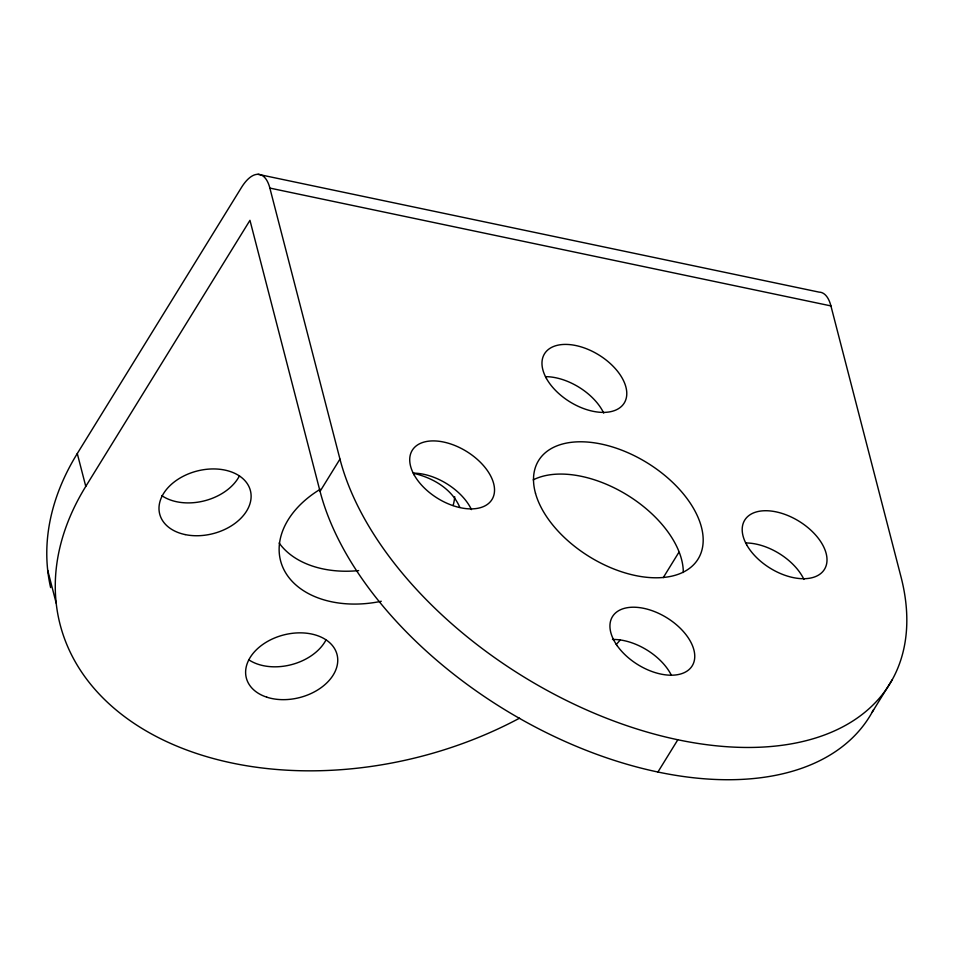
<?xml version="1.0" encoding="UTF-8"?>
<svg xmlns="http://www.w3.org/2000/svg" width="954" height="954" viewBox="0 0 954 954"><rect width="100%" height="100%" fill="white"/><g stroke="black" fill="none" stroke-linecap="round" stroke-linejoin="round"><path stroke-width="1.43" d="M50.622 587.592A316.275 218.108 -14.5 0 1 77.286 453.555L241.469 187.485A46.853 19.796 -78.1 0 1 269.863 188.081L830.922 305.912L901.017 576.931A316.275 185.994 31.7 0 1 677.829 739.755L657.926 772.013M519.548 718.171A316.275 218.108 -14.5 0 1 154.047 735.331A316.275 218.108 -14.5 0 1 85.777 486.397L249.96 220.326L320.055 491.358A316.275 185.994 31.7 0 0 585.553 750.071A316.275 185.994 31.7 0 0 873.554 709.657M320.055 491.358L339.958 459.101L269.863 188.081M663.257 577.623L678.89 552.283M872.206 712.161L892.109 679.904M258.033 174.296L819.092 292.127A46.853 19.796 -78.1 0 1 830.922 305.912M77.286 453.555L85.777 486.397M47.7 570.289L56.191 603.143M533.191 479.886A93.707 55.105 31.7 0 1 627.398 495.15A93.707 55.105 31.7 0 1 683.302 572.507M381.278 601.27A93.707 64.622 -14.5 0 1 296.467 585.458A93.707 64.622 -14.5 0 1 287.607 520.717L288.74 518.881A93.707 64.622 -14.5 0 1 320.294 489.223M413.69 473.327A93.707 64.622 -14.5 0 1 459.828 507.373M325.922 640.062A46.853 32.317 -14.5 0 1 249.113 660.013M677.829 739.755A316.275 185.994 31.7 0 1 339.958 459.101M620.195 640.062A316.275 218.108 -14.5 0 1 616.201 644.522M239.478 475.796A46.853 32.317 -14.5 0 1 161.679 495.555M745.742 542.969A46.853 27.559 31.7 0 1 803.948 579.424M545.509 376.663A46.853 27.559 31.7 0 1 603.727 413.106M413.261 473.148A46.853 27.559 31.7 0 1 471.479 509.603M612.492 639.478A46.853 27.559 31.7 0 1 671.27 675.05M454.736 496.784A93.707 64.622 -14.5 0 1 453.126 505.525M358.656 570.599A93.707 64.622 -14.5 0 1 279.152 543.005M535.492 493.278L535.003 491.417A93.707 55.105 31.7 0 1 645.584 461.855A93.707 55.105 31.7 0 1 674.943 575.345A93.707 55.105 31.7 0 1 535.492 493.278M185.148 534.586A46.853 32.317 -14.5 0 0 250.985 493.778A46.853 32.317 -14.5 0 0 179.006 478.658A46.853 32.317 -14.5 0 0 185.148 534.586M266.81 697.183A46.853 32.317 -14.5 0 0 337.704 661.73A46.853 32.317 -14.5 0 0 270.519 639.848A46.853 32.317 -14.5 0 0 266.81 697.183M414.179 474.961A46.853 27.559 31.7 0 0 487.518 504.296A46.853 27.559 31.7 0 0 454.676 445.423A46.853 27.559 31.7 0 0 414.179 474.961M617.381 645.965A46.853 27.559 31.7 0 0 690.624 667.979A46.853 27.559 31.7 0 0 649.042 609.678A46.853 27.559 31.7 0 0 617.381 645.965M546.439 378.476A46.853 27.559 31.7 0 0 619.778 407.799A46.853 27.559 31.7 0 0 586.925 348.925A46.853 27.559 31.7 0 0 546.439 378.476M746.66 544.782A46.853 27.559 31.7 0 0 819.999 574.117A46.853 27.559 31.7 0 0 787.157 515.243A46.853 27.559 31.7 0 0 746.66 544.782"/></g></svg>
